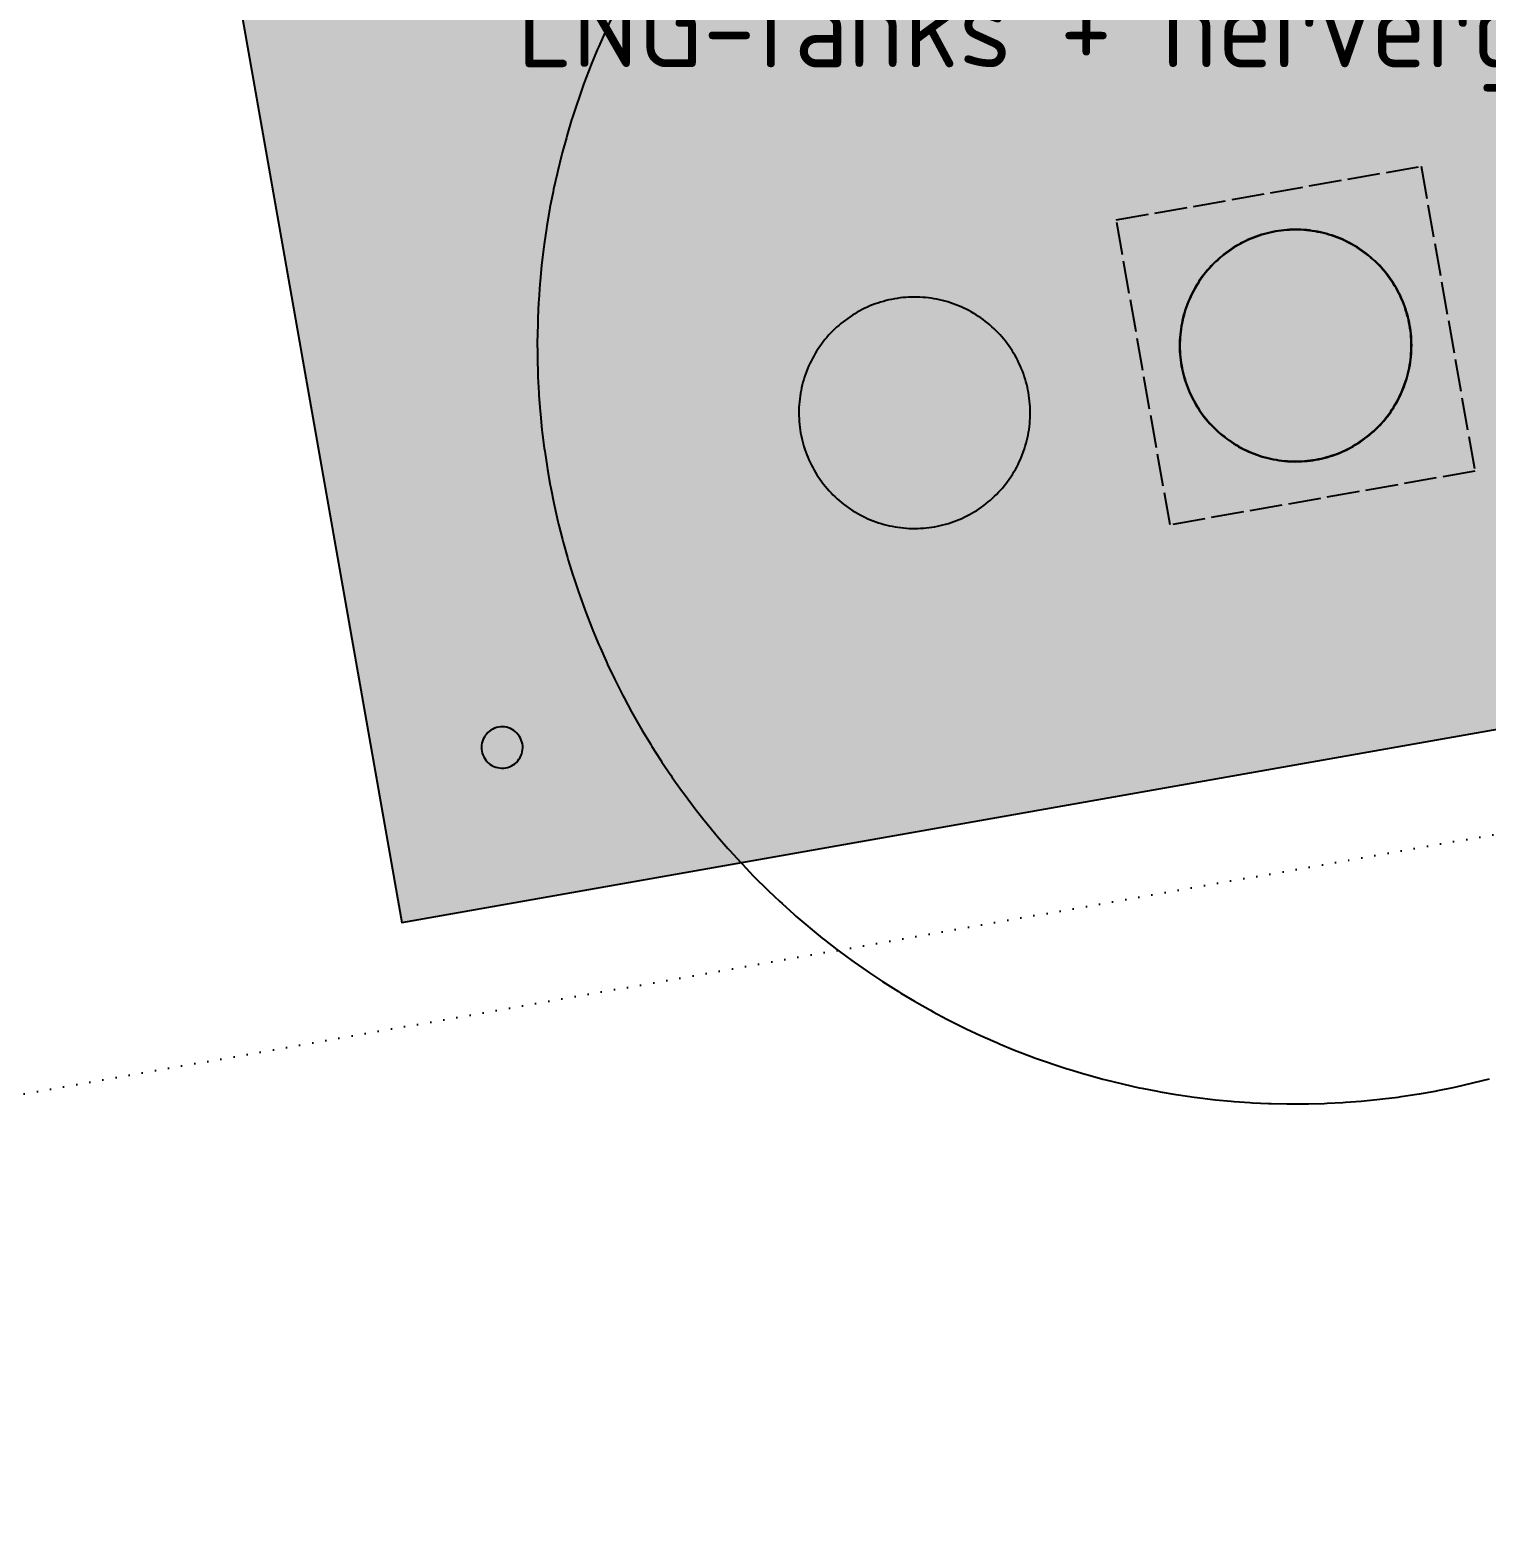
# Model space of a CAD drawing. Header units: metres. Extents: x 284000 to 318000, y 7632000 to 7666000.
# Drawn here: x 295415 to 295981, y 7647114 to 7647695 of the extents above; entities that cross this region are included whole.
import ezdxf
from ezdxf.enums import TextEntityAlignment as Align

# ---------------------------------------------------------------- set-up
doc = ezdxf.new("R2010")
doc.units = ezdxf.units.M
doc.header["$LTSCALE"] = 10
doc.linetypes.add('DASHED', pattern=[1.524, 1.27, -0.254])
doc.linetypes.add('DOT', pattern=[0.508, 0, -0.508])
for name, color, linetype in [('HV-D-INSTALLATIE', 211, 'Continuous'), ('HV-D-OPSLAG', 51, 'Continuous'), ('HV-LEIDING', 1, 'Continuous'), ('HV-LNG', 1, 'Continuous'), ('HV-ONDERGROND', 8, 'Continuous'), ('HV-TEKST-02', 7, 'Continuous'), ('HV-VEILIGHEID', 1, 'Continuous')]:
    doc.layers.add(name, color=color, linetype=linetype)
doc.styles.add('NLCS-ISO', font='NLCS-ISO.ttf')
picture_1 = doc.add_image_def('image1.jpg', size_in_pixel=(3400, 3400))

msp = doc.modelspace()

# ---------------------------------------------------------------- hatches: boundary and pattern name
at = {"layer": 'HV-D-INSTALLATIE', "true_color": 0x7b2cbf, "transparency": 33554534}
h = msp.add_hatch(color=211, dxfattribs=at)
h.dxf.hatch_style = 1
h.paths.add_polyline_path([(295606.43, 7647417.39), (295606.25, 7647418.15), (295606.01, 7647418.9), (295605.68, 7647419.62), (295605.29, 7647420.31), (295604.84, 7647420.95), (295604.32, 7647421.54), (295603.75, 7647422.08), (295603.13, 7647422.57), (295602.46, 7647422.99), (295601.76, 7647423.34), (295601.02, 7647423.62), (295600.26, 7647423.83), (295599.48, 7647423.96), (295598.7, 7647424.02), (295597.91, 7647424), (295597.13, 7647423.9), (295596.36, 7647423.72), (295595.61, 7647423.47), (295594.89, 7647423.15), (295594.21, 7647422.76), (295593.57, 7647422.31), (295592.97, 7647421.79), (295592.43, 7647421.22), (295591.95, 7647420.6), (295591.53, 7647419.93), (295591.18, 7647419.22), (295590.89, 7647418.49), (295590.69, 7647417.73), (295590.55, 7647416.95), (295590.5, 7647416.17), (295590.52, 7647415.38), (295590.62, 7647414.6), (295590.79, 7647413.83), (295591.04, 7647413.08), (295591.36, 7647412.36), (295591.75, 7647411.68), (295592.21, 7647411.04), (295592.72, 7647410.44), (295593.3, 7647409.9), (295593.92, 7647409.42), (295594.59, 7647409), (295595.29, 7647408.64), (295596.03, 7647408.36), (295596.79, 7647408.15), (295597.56, 7647408.02), (295598.35, 7647407.97), (295599.14, 7647407.99), (295599.92, 7647408.09), (295600.69, 7647408.26), (295601.43, 7647408.51), (295602.15, 7647408.83), (295602.84, 7647409.22), (295603.48, 7647409.68), (295604.07, 7647410.19), (295604.62, 7647410.76), (295605.1, 7647411.39), (295605.52, 7647412.05), (295605.87, 7647412.76), (295606.15, 7647413.49), (295606.36, 7647414.25), (295606.49, 7647415.03), (295606.55, 7647415.82), (295606.53, 7647416.6)])
at = {"layer": 'HV-D-OPSLAG', "true_color": 0xf1faee, "transparency": 33554534}
h = msp.add_hatch(color=51, dxfattribs=at)
h.dxf.hatch_style = 1
h.paths.add_polyline_path([(295956.06, 7647642.07), (295976.97, 7647523.48), (295858.38, 7647502.57), (295837.47, 7647621.16)])
h = msp.add_hatch(color=51, dxfattribs=at)
h.dxf.hatch_style = 1
h.paths.add_polyline_path([(295951.69, 7647580.16), (295951.49, 7647581.25), (295951.25, 7647582.34), (295951, 7647583.41), (295950.71, 7647584.48), (295950.4, 7647585.55), (295950.06, 7647586.6), (295949.7, 7647587.65), (295949.31, 7647588.69), (295948.89, 7647589.72), (295948.46, 7647590.73), (295947.99, 7647591.74), (295947.5, 7647592.73), (295946.99, 7647593.72), (295946.45, 7647594.69), (295945.89, 7647595.64), (295945.31, 7647596.58), (295944.7, 7647597.51), (295944.07, 7647598.42), (295943.42, 7647599.32), (295942.75, 7647600.2), (295942.05, 7647601.06), (295941.33, 7647601.91), (295940.6, 7647602.74), (295939.84, 7647603.55), (295939.07, 7647604.34), (295938.27, 7647605.11), (295937.46, 7647605.86), (295936.62, 7647606.6), (295935.77, 7647607.31), (295934.91, 7647608), (295934.02, 7647608.67), (295933.12, 7647609.31), (295932.21, 7647609.94), (295931.28, 7647610.54), (295930.33, 7647611.12), (295929.37, 7647611.67), (295928.4, 7647612.2), (295927.41, 7647612.71), (295926.42, 7647613.2), (295925.41, 7647613.65), (295924.39, 7647614.09), (295923.36, 7647614.5), (295922.32, 7647614.88), (295921.27, 7647615.24), (295920.21, 7647615.57), (295919.15, 7647615.88), (295918.07, 7647616.16), (295917, 7647616.41), (295915.91, 7647616.64), (295914.82, 7647616.84), (295913.73, 7647617.01), (295912.63, 7647617.15), (295911.53, 7647617.27), (295910.42, 7647617.37), (295909.31, 7647617.43), (295908.21, 7647617.47), (295907.1, 7647617.48), (295905.99, 7647617.46), (295904.88, 7647617.42), (295903.78, 7647617.35), (295902.67, 7647617.25), (295901.57, 7647617.12), (295900.47, 7647616.97), (295899.38, 7647616.79), (295898.29, 7647616.59), (295897.21, 7647616.35), (295896.13, 7647616.1), (295895.06, 7647615.81), (295894, 7647615.5), (295892.94, 7647615.16), (295891.89, 7647614.8), (295890.85, 7647614.41), (295889.83, 7647613.99), (295888.81, 7647613.56), (295887.8, 7647613.09), (295886.81, 7647612.6), (295885.83, 7647612.09), (295884.86, 7647611.55), (295883.9, 7647610.99), (295882.96, 7647610.41), (295882.03, 7647609.8), (295881.12, 7647609.17), (295880.22, 7647608.52), (295879.34, 7647607.85), (295878.48, 7647607.15), (295877.63, 7647606.43), (295876.8, 7647605.7), (295875.99, 7647604.94), (295875.2, 7647604.17), (295874.43, 7647603.37), (295873.68, 7647602.56), (295872.95, 7647601.72), (295872.24, 7647600.87), (295871.55, 7647600.01), (295870.88, 7647599.12), (295870.23, 7647598.22), (295869.61, 7647597.31), (295869, 7647596.38), (295868.43, 7647595.43), (295867.87, 7647594.47), (295867.34, 7647593.5), (295866.83, 7647592.51), (295866.35, 7647591.52), (295865.89, 7647590.51), (295865.45, 7647589.49), (295865.05, 7647588.46), (295864.66, 7647587.42), (295864.3, 7647586.37), (295863.97, 7647585.31), (295863.67, 7647584.25), (295863.39, 7647583.17), (295863.13, 7647582.1), (295862.91, 7647581.01), (295862.71, 7647579.92), (295862.54, 7647578.83), (295862.39, 7647577.73), (295862.27, 7647576.63), (295862.18, 7647575.52), (295862.11, 7647574.41), (295862.07, 7647573.31), (295862.06, 7647572.2), (295862.08, 7647571.09), (295862.12, 7647569.98), (295862.2, 7647568.88), (295862.29, 7647567.77), (295862.42, 7647566.67), (295862.57, 7647565.57), (295862.75, 7647564.48), (295862.96, 7647563.39), (295863.19, 7647562.31), (295863.45, 7647561.23), (295863.73, 7647560.16), (295864.04, 7647559.1), (295864.38, 7647558.04), (295864.75, 7647556.99), (295865.13, 7647555.95), (295865.55, 7647554.93), (295865.99, 7647553.91), (295866.45, 7647552.9), (295866.94, 7647551.91), (295867.45, 7647550.93), (295867.99, 7647549.96), (295868.55, 7647549), (295869.14, 7647548.06), (295869.74, 7647547.13), (295870.37, 7647546.22), (295871.02, 7647545.32), (295871.7, 7647544.44), (295872.39, 7647543.58), (295873.11, 7647542.73), (295873.85, 7647541.9), (295874.6, 7647541.09), (295875.38, 7647540.3), (295876.17, 7647539.53), (295876.99, 7647538.78), (295877.82, 7647538.05), (295878.67, 7647537.34), (295879.54, 7647536.65), (295880.42, 7647535.98), (295881.32, 7647535.33), (295882.24, 7647534.71), (295883.17, 7647534.1), (295884.11, 7647533.53), (295885.07, 7647532.97), (295886.04, 7647532.44), (295887.03, 7647531.93), (295888.03, 7647531.45), (295889.03, 7647530.99), (295890.05, 7647530.55), (295891.08, 7647530.15), (295892.12, 7647529.76), (295893.17, 7647529.4), (295894.23, 7647529.07), (295895.3, 7647528.77), (295896.37, 7647528.49), (295897.45, 7647528.23), (295898.53, 7647528.01), (295899.62, 7647527.81), (295900.72, 7647527.64), (295901.82, 7647527.49), (295902.92, 7647527.37), (295904.02, 7647527.28), (295905.13, 7647527.21), (295906.24, 7647527.17), (295907.34, 7647527.16), (295908.45, 7647527.18), (295909.56, 7647527.22), (295910.67, 7647527.3), (295911.77, 7647527.39), (295912.87, 7647527.52), (295913.97, 7647527.67), (295915.06, 7647527.85), (295916.15, 7647528.06), (295917.24, 7647528.29), (295918.31, 7647528.55), (295919.38, 7647528.83), (295920.45, 7647529.14), (295921.5, 7647529.48), (295922.55, 7647529.85), (295923.59, 7647530.23), (295924.62, 7647530.65), (295925.63, 7647531.09), (295926.64, 7647531.55), (295927.63, 7647532.04), (295928.62, 7647532.55), (295929.59, 7647533.09), (295930.54, 7647533.65), (295931.48, 7647534.24), (295932.41, 7647534.84), (295933.32, 7647535.47), (295934.22, 7647536.12), (295935.1, 7647536.8), (295935.96, 7647537.49), (295936.81, 7647538.21), (295937.64, 7647538.94), (295938.45, 7647539.7), (295939.24, 7647540.48), (295940.01, 7647541.27), (295940.76, 7647542.09), (295941.5, 7647542.92), (295942.21, 7647543.77), (295942.9, 7647544.64), (295943.57, 7647545.52), (295944.21, 7647546.42), (295944.84, 7647547.34), (295945.44, 7647548.27), (295946.02, 7647549.21), (295946.57, 7647550.17), (295947.1, 7647551.14), (295947.61, 7647552.13), (295948.1, 7647553.13), (295948.55, 7647554.13), (295948.99, 7647555.15), (295949.4, 7647556.18), (295949.78, 7647557.22), (295950.14, 7647558.27), (295950.47, 7647559.33), (295950.78, 7647560.4), (295951.06, 7647561.47), (295951.31, 7647562.55), (295951.54, 7647563.63), (295951.74, 7647564.72), (295951.91, 7647565.82), (295952.05, 7647566.92), (295952.17, 7647568.02), (295952.27, 7647569.12), (295952.33, 7647570.23), (295952.37, 7647571.34), (295952.38, 7647572.44), (295952.36, 7647573.55), (295952.32, 7647574.66), (295952.25, 7647575.77), (295952.15, 7647576.87), (295952.02, 7647577.97), (295951.87, 7647579.07)])
at = {"layer": 'HV-LNG', "true_color": 0xef233c, "transparency": 33554534}
h = msp.add_hatch(color=1, dxfattribs=at)
h.dxf.hatch_style = 1
h.paths.add_polyline_path([(296446.75, 7648095.43), (295458.5, 7647921.17), (295559.57, 7647347.98), (296547.82, 7647522.24), (296510.18, 7647735.71), (296302.48, 7647678.14), (296301.52, 7647677.9), (296297.21, 7647676.93), (296295.27, 7647676.6), (296290.89, 7647676.05), (296288.93, 7647675.91), (296284.51, 7647675.8), (296282.54, 7647675.85), (296278.14, 7647676.17), (296276.18, 7647676.41), (296271.83, 7647677.16), (296269.91, 7647677.59), (296265.65, 7647678.77), (296263.78, 7647679.39), (296259.66, 7647680.97), (296257.86, 7647681.77), (296253.92, 7647683.76), (296252.2, 7647684.73), (296248.47, 7647687.09), (296246.86, 7647688.22), (296243.38, 7647690.94), (296241.89, 7647692.22), (296238.69, 7647695.27), (296237.33, 7647696.69), (296234.44, 7647700.03), (296233.23, 7647701.59), (296230.69, 7647705.2), (296229.63, 7647706.86), (296227.45, 7647710.7), (296226.57, 7647712.46), (296224.78, 7647716.5), (296224.07, 7647718.33), (296222.68, 7647722.53), (296222.15, 7647724.42), (296221.18, 7647728.73), (296220.85, 7647730.67), (296220.3, 7647735.06), (296220.16, 7647737.02), (296220.05, 7647741.43), (296220.09, 7647743.4), (296220.42, 7647747.81), (296220.66, 7647749.76), (296221.41, 7647754.11), (296221.84, 7647756.04), (296223.02, 7647760.29), (296223.64, 7647762.16), (296225.22, 7647766.28), (296226.02, 7647768.08), (296228, 7647772.03), (296228.97, 7647773.74), (296231.34, 7647777.48), (296232.47, 7647779.09), (296235.18, 7647782.57), (296236.47, 7647784.06), (296239.51, 7647787.26), (296240.94, 7647788.62), (296244.28, 7647791.51), (296245.83, 7647792.72), (296249.44, 7647795.26), (296251.11, 7647796.32), (296254.95, 7647798.49), (296256.71, 7647799.38), (296260.74, 7647801.17), (296262.58, 7647801.88), (296266.77, 7647803.27), (296267.72, 7647803.56), (296487.48, 7647864.47)])
h = msp.add_hatch(color=1, dxfattribs=at)
h.dxf.hatch_style = 1
h.paths.add_polyline_path([(295951.54, 7647580.14), (295951.33, 7647581.22), (295951.1, 7647582.3), (295950.84, 7647583.37), (295950.56, 7647584.44), (295950.25, 7647585.5), (295949.91, 7647586.55), (295949.55, 7647587.6), (295949.16, 7647588.63), (295948.75, 7647589.66), (295948.31, 7647590.67), (295947.85, 7647591.67), (295947.36, 7647592.66), (295946.85, 7647593.64), (295946.31, 7647594.61), (295945.76, 7647595.56), (295945.17, 7647596.5), (295944.57, 7647597.42), (295943.94, 7647598.33), (295943.29, 7647599.23), (295942.62, 7647600.1), (295941.93, 7647600.96), (295941.22, 7647601.81), (295940.48, 7647602.63), (295939.73, 7647603.44), (295938.95, 7647604.23), (295938.16, 7647605), (295937.35, 7647605.75), (295936.52, 7647606.48), (295935.67, 7647607.18), (295934.81, 7647607.87), (295933.93, 7647608.54), (295933.03, 7647609.18), (295932.12, 7647609.81), (295931.19, 7647610.41), (295930.25, 7647610.98), (295929.3, 7647611.54), (295928.33, 7647612.07), (295927.34, 7647612.57), (295926.35, 7647613.05), (295925.35, 7647613.51), (295924.33, 7647613.94), (295923.3, 7647614.35), (295922.27, 7647614.73), (295921.22, 7647615.09), (295920.17, 7647615.42), (295919.11, 7647615.72), (295918.04, 7647616), (295916.96, 7647616.25), (295915.88, 7647616.48), (295914.79, 7647616.68), (295913.7, 7647616.85), (295912.61, 7647617), (295911.51, 7647617.12), (295910.41, 7647617.21), (295909.31, 7647617.27), (295908.2, 7647617.31), (295907.1, 7647617.32), (295905.99, 7647617.3), (295904.89, 7647617.26), (295903.79, 7647617.19), (295902.69, 7647617.09), (295901.59, 7647616.97), (295900.5, 7647616.82), (295899.41, 7647616.64), (295898.32, 7647616.43), (295897.24, 7647616.2), (295896.17, 7647615.94), (295895.1, 7647615.66), (295894.04, 7647615.35), (295892.99, 7647615.01), (295891.95, 7647614.65), (295890.91, 7647614.26), (295889.89, 7647613.85), (295888.87, 7647613.41), (295887.87, 7647612.95), (295886.88, 7647612.46), (295885.9, 7647611.95), (295884.93, 7647611.41), (295883.98, 7647610.86), (295883.04, 7647610.27), (295882.12, 7647609.67), (295881.21, 7647609.04), (295880.32, 7647608.39), (295879.44, 7647607.72), (295878.58, 7647607.03), (295877.74, 7647606.32), (295876.91, 7647605.58), (295876.1, 7647604.83), (295875.32, 7647604.05), (295874.55, 7647603.26), (295873.8, 7647602.45), (295873.07, 7647601.62), (295872.36, 7647600.77), (295871.67, 7647599.91), (295871, 7647599.03), (295870.36, 7647598.13), (295869.74, 7647597.22), (295869.14, 7647596.29), (295868.56, 7647595.35), (295868.01, 7647594.4), (295867.48, 7647593.43), (295866.97, 7647592.44), (295866.49, 7647591.45), (295866.03, 7647590.45), (295865.6, 7647589.43), (295865.19, 7647588.4), (295864.81, 7647587.37), (295864.45, 7647586.32), (295864.12, 7647585.27), (295863.82, 7647584.21), (295863.54, 7647583.14), (295863.29, 7647582.06), (295863.06, 7647580.98), (295862.86, 7647579.89), (295862.69, 7647578.8), (295862.55, 7647577.71), (295862.43, 7647576.61), (295862.33, 7647575.51), (295862.27, 7647574.41), (295862.23, 7647573.3), (295862.22, 7647572.2), (295862.24, 7647571.09), (295862.28, 7647569.99), (295862.35, 7647568.89), (295862.45, 7647567.79), (295862.58, 7647566.69), (295862.73, 7647565.6), (295862.91, 7647564.51), (295863.11, 7647563.42), (295863.34, 7647562.34), (295863.6, 7647561.27), (295863.88, 7647560.2), (295864.2, 7647559.14), (295864.53, 7647558.09), (295864.89, 7647557.05), (295865.28, 7647556.01), (295865.69, 7647554.99), (295866.13, 7647553.97), (295866.59, 7647552.97), (295867.08, 7647551.98), (295867.59, 7647551), (295868.13, 7647550.03), (295868.69, 7647549.08), (295869.27, 7647548.14), (295869.87, 7647547.22), (295870.5, 7647546.31), (295871.15, 7647545.42), (295871.82, 7647544.54), (295872.51, 7647543.68), (295873.23, 7647542.84), (295873.96, 7647542.01), (295874.72, 7647541.2), (295875.49, 7647540.42), (295876.28, 7647539.65), (295877.09, 7647538.9), (295877.92, 7647538.17), (295878.77, 7647537.46), (295879.63, 7647536.77), (295880.51, 7647536.1), (295881.41, 7647535.46), (295882.32, 7647534.84), (295883.25, 7647534.24), (295884.19, 7647533.66), (295885.15, 7647533.11), (295886.12, 7647532.58), (295887.1, 7647532.07), (295888.09, 7647531.59), (295889.1, 7647531.13), (295890.11, 7647530.7), (295891.14, 7647530.29), (295892.18, 7647529.91), (295893.22, 7647529.55), (295894.28, 7647529.22), (295895.34, 7647528.92), (295896.41, 7647528.64), (295897.48, 7647528.39), (295898.56, 7647528.16), (295899.65, 7647527.96), (295900.74, 7647527.79), (295901.84, 7647527.65), (295902.93, 7647527.53), (295904.03, 7647527.43), (295905.14, 7647527.37), (295906.24, 7647527.33), (295907.34, 7647527.32), (295908.45, 7647527.34), (295909.55, 7647527.38), (295910.65, 7647527.45), (295911.75, 7647527.55), (295912.85, 7647527.68), (295913.95, 7647527.83), (295915.04, 7647528.01), (295916.12, 7647528.21), (295917.2, 7647528.44), (295918.27, 7647528.7), (295919.34, 7647528.98), (295920.4, 7647529.3), (295921.45, 7647529.63), (295922.5, 7647529.99), (295923.53, 7647530.38), (295924.56, 7647530.79), (295925.57, 7647531.23), (295926.57, 7647531.69), (295927.56, 7647532.18), (295928.54, 7647532.69), (295929.51, 7647533.23), (295930.46, 7647533.79), (295931.4, 7647534.37), (295932.32, 7647534.97), (295933.23, 7647535.6), (295934.13, 7647536.25), (295935, 7647536.92), (295935.86, 7647537.61), (295936.71, 7647538.33), (295937.53, 7647539.06), (295938.34, 7647539.82), (295939.13, 7647540.59), (295939.9, 7647541.38), (295940.65, 7647542.19), (295941.38, 7647543.02), (295942.08, 7647543.87), (295942.77, 7647544.73), (295943.44, 7647545.61), (295944.08, 7647546.51), (295944.71, 7647547.42), (295945.31, 7647548.35), (295945.88, 7647549.29), (295946.44, 7647550.25), (295946.97, 7647551.22), (295947.47, 7647552.2), (295947.95, 7647553.19), (295948.41, 7647554.2), (295948.84, 7647555.21), (295949.25, 7647556.24), (295949.63, 7647557.28), (295949.99, 7647558.32), (295950.32, 7647559.38), (295950.62, 7647560.44), (295950.9, 7647561.51), (295951.16, 7647562.58), (295951.38, 7647563.66), (295951.58, 7647564.75), (295951.75, 7647565.84), (295951.9, 7647566.93), (295952.02, 7647568.03), (295952.11, 7647569.13), (295952.17, 7647570.24), (295952.21, 7647571.34), (295952.22, 7647572.44), (295952.2, 7647573.55), (295952.16, 7647574.65), (295952.09, 7647575.75), (295951.99, 7647576.85), (295951.87, 7647577.95), (295951.72, 7647579.05)])
h = msp.add_hatch(color=1, dxfattribs=at)
h.dxf.hatch_style = 1
h.paths.add_polyline_path([(295803.3, 7647554), (295803.09, 7647555.08), (295802.86, 7647556.16), (295802.6, 7647557.24), (295802.32, 7647558.3), (295802.01, 7647559.36), (295801.67, 7647560.42), (295801.31, 7647561.46), (295800.92, 7647562.49), (295800.51, 7647563.52), (295800.07, 7647564.53), (295799.61, 7647565.53), (295799.12, 7647566.53), (295798.61, 7647567.5), (295798.08, 7647568.47), (295797.52, 7647569.42), (295796.94, 7647570.36), (295796.33, 7647571.29), (295795.7, 7647572.19), (295795.05, 7647573.09), (295794.38, 7647573.97), (295793.69, 7647574.83), (295792.98, 7647575.67), (295792.24, 7647576.49), (295791.49, 7647577.3), (295790.72, 7647578.09), (295789.92, 7647578.86), (295789.11, 7647579.61), (295788.28, 7647580.34), (295787.44, 7647581.05), (295786.57, 7647581.73), (295785.69, 7647582.4), (295784.79, 7647583.05), (295783.88, 7647583.67), (295782.95, 7647584.27), (295782.01, 7647584.84), (295781.06, 7647585.4), (295780.09, 7647585.93), (295779.11, 7647586.43), (295778.11, 7647586.92), (295777.11, 7647587.37), (295776.09, 7647587.8), (295775.06, 7647588.21), (295774.03, 7647588.59), (295772.98, 7647588.95), (295771.93, 7647589.28), (295770.87, 7647589.59), (295769.8, 7647589.86), (295768.72, 7647590.12), (295767.64, 7647590.34), (295766.56, 7647590.54), (295765.46, 7647590.71), (295764.37, 7647590.86), (295763.27, 7647590.98), (295762.17, 7647591.07), (295761.07, 7647591.13), (295759.97, 7647591.17), (295758.86, 7647591.18), (295757.76, 7647591.17), (295756.65, 7647591.12), (295755.55, 7647591.05), (295754.45, 7647590.95), (295753.35, 7647590.83), (295752.26, 7647590.68), (295751.17, 7647590.5), (295750.08, 7647590.29), (295749, 7647590.06), (295747.93, 7647589.8), (295746.86, 7647589.52), (295745.8, 7647589.21), (295744.75, 7647588.87), (295743.71, 7647588.51), (295742.67, 7647588.12), (295741.65, 7647587.71), (295740.64, 7647587.27), (295739.63, 7647586.81), (295738.64, 7647586.32), (295737.66, 7647585.81), (295736.7, 7647585.28), (295735.74, 7647584.72), (295734.81, 7647584.14), (295733.88, 7647583.53), (295732.97, 7647582.9), (295732.08, 7647582.25), (295731.2, 7647581.58), (295730.34, 7647580.89), (295729.5, 7647580.18), (295728.67, 7647579.44), (295727.87, 7647578.69), (295727.08, 7647577.92), (295726.31, 7647577.12), (295725.56, 7647576.31), (295724.83, 7647575.48), (295724.12, 7647574.64), (295723.43, 7647573.77), (295722.77, 7647572.89), (295722.12, 7647571.99), (295721.5, 7647571.08), (295720.9, 7647570.15), (295720.32, 7647569.21), (295719.77, 7647568.26), (295719.24, 7647567.29), (295718.73, 7647566.31), (295718.25, 7647565.31), (295717.79, 7647564.31), (295717.36, 7647563.29), (295716.95, 7647562.26), (295716.57, 7647561.23), (295716.22, 7647560.18), (295715.89, 7647559.13), (295715.58, 7647558.07), (295715.3, 7647557), (295715.05, 7647555.92), (295714.82, 7647554.84), (295714.63, 7647553.76), (295714.45, 7647552.66), (295714.31, 7647551.57), (295714.19, 7647550.47), (295714.1, 7647549.37), (295714.03, 7647548.27), (295713.99, 7647547.16), (295713.98, 7647546.06), (295714, 7647544.96), (295714.04, 7647543.85), (295714.11, 7647542.75), (295714.21, 7647541.65), (295714.34, 7647540.55), (295714.49, 7647539.46), (295714.67, 7647538.37), (295714.87, 7647537.28), (295715.1, 7647536.2), (295715.36, 7647535.13), (295715.65, 7647534.06), (295715.96, 7647533), (295716.29, 7647531.95), (295716.66, 7647530.91), (295717.04, 7647529.87), (295717.46, 7647528.85), (295717.89, 7647527.84), (295718.36, 7647526.83), (295718.84, 7647525.84), (295719.36, 7647524.86), (295719.89, 7647523.9), (295720.45, 7647522.94), (295721.03, 7647522), (295721.64, 7647521.08), (295722.26, 7647520.17), (295722.91, 7647519.28), (295723.58, 7647518.4), (295724.28, 7647517.54), (295724.99, 7647516.7), (295725.72, 7647515.87), (295726.48, 7647515.07), (295727.25, 7647514.28), (295728.04, 7647513.51), (295728.85, 7647512.76), (295729.68, 7647512.03), (295730.53, 7647511.32), (295731.39, 7647510.63), (295732.28, 7647509.97), (295733.17, 7647509.32), (295734.08, 7647508.7), (295735.01, 7647508.1), (295735.95, 7647507.52), (295736.91, 7647506.97), (295737.88, 7647506.44), (295738.86, 7647505.93), (295739.85, 7647505.45), (295740.86, 7647504.99), (295741.88, 7647504.56), (295742.9, 7647504.15), (295743.94, 7647503.77), (295744.98, 7647503.42), (295746.04, 7647503.09), (295747.1, 7647502.78), (295748.17, 7647502.5), (295749.24, 7647502.25), (295750.32, 7647502.02), (295751.41, 7647501.82), (295752.5, 7647501.65), (295753.6, 7647501.51), (295754.69, 7647501.39), (295755.8, 7647501.3), (295756.9, 7647501.23), (295758, 7647501.19), (295759.11, 7647501.18), (295760.21, 7647501.2), (295761.31, 7647501.24), (295762.42, 7647501.31), (295763.52, 7647501.41), (295764.61, 7647501.54), (295765.71, 7647501.69), (295766.8, 7647501.87), (295767.88, 7647502.07), (295768.96, 7647502.3), (295770.04, 7647502.56), (295771.1, 7647502.85), (295772.16, 7647503.16), (295773.22, 7647503.49), (295774.26, 7647503.86), (295775.29, 7647504.24), (295776.32, 7647504.66), (295777.33, 7647505.09), (295778.33, 7647505.56), (295779.33, 7647506.04), (295780.3, 7647506.55), (295781.27, 7647507.09), (295782.22, 7647507.65), (295783.16, 7647508.23), (295784.09, 7647508.84), (295785, 7647509.46), (295785.89, 7647510.11), (295786.77, 7647510.78), (295787.63, 7647511.48), (295788.47, 7647512.19), (295789.29, 7647512.92), (295790.1, 7647513.68), (295790.89, 7647514.45), (295791.66, 7647515.24), (295792.41, 7647516.05), (295793.14, 7647516.88), (295793.85, 7647517.73), (295794.53, 7647518.59), (295795.2, 7647519.48), (295795.85, 7647520.37), (295796.47, 7647521.28), (295797.07, 7647522.21), (295797.64, 7647523.15), (295798.2, 7647524.11), (295798.73, 7647525.08), (295799.23, 7647526.06), (295799.72, 7647527.05), (295800.17, 7647528.06), (295800.6, 7647529.08), (295801.01, 7647530.1), (295801.39, 7647531.14), (295801.75, 7647532.18), (295802.08, 7647533.24), (295802.39, 7647534.3), (295802.66, 7647535.37), (295802.92, 7647536.44), (295803.14, 7647537.52), (295803.34, 7647538.61), (295803.51, 7647539.7), (295803.66, 7647540.8), (295803.78, 7647541.89), (295803.87, 7647543), (295803.94, 7647544.1), (295803.97, 7647545.2), (295803.98, 7647546.31), (295803.97, 7647547.41), (295803.92, 7647548.51), (295803.85, 7647549.62), (295803.75, 7647550.72), (295803.63, 7647551.81), (295803.48, 7647552.91)])

# ---------------------------------------------------------------- linework, layer by layer
at = {"layer": 'HV-D-INSTALLATIE'}
msp.add_lwpolyline([(295606.43, 7647417.39), (295606.25, 7647418.15), (295606.01, 7647418.9), (295605.68, 7647419.62), (295605.29, 7647420.31), (295604.84, 7647420.95), (295604.32, 7647421.54), (295603.75, 7647422.08), (295603.13, 7647422.57), (295602.46, 7647422.99), (295601.76, 7647423.34), (295601.02, 7647423.62), (295600.26, 7647423.83), (295599.48, 7647423.96), (295598.7, 7647424.02), (295597.91, 7647424), (295597.13, 7647423.9), (295596.36, 7647423.72), (295595.61, 7647423.47), (295594.89, 7647423.15), (295594.21, 7647422.76), (295593.57, 7647422.31), (295592.97, 7647421.79), (295592.43, 7647421.22), (295591.95, 7647420.6), (295591.53, 7647419.93), (295591.18, 7647419.22), (295590.89, 7647418.49), (295590.69, 7647417.73), (295590.55, 7647416.95), (295590.5, 7647416.17), (295590.52, 7647415.38), (295590.62, 7647414.6), (295590.79, 7647413.83), (295591.04, 7647413.08), (295591.36, 7647412.36), (295591.75, 7647411.68), (295592.21, 7647411.04), (295592.72, 7647410.44), (295593.3, 7647409.9), (295593.92, 7647409.42), (295594.59, 7647409), (295595.29, 7647408.64), (295596.03, 7647408.36), (295596.79, 7647408.15), (295597.56, 7647408.02), (295598.35, 7647407.97), (295599.14, 7647407.99), (295599.92, 7647408.09), (295600.69, 7647408.26), (295601.43, 7647408.51), (295602.15, 7647408.83), (295602.84, 7647409.22), (295603.48, 7647409.68), (295604.07, 7647410.19), (295604.62, 7647410.76), (295605.1, 7647411.39), (295605.52, 7647412.05), (295605.87, 7647412.76), (295606.15, 7647413.49), (295606.36, 7647414.25), (295606.49, 7647415.03), (295606.55, 7647415.82), (295606.53, 7647416.6), (295606.43, 7647417.39)], close=True, dxfattribs=at)
at = {"layer": 'HV-D-OPSLAG', "linetype": 'DASHED'}
msp.add_lwpolyline([(295956.06, 7647642.07), (295976.97, 7647523.48), (295858.38, 7647502.57), (295837.47, 7647621.16), (295956.06, 7647642.07)], close=True, dxfattribs=at)
at = {"layer": 'HV-D-OPSLAG'}
msp.add_lwpolyline([(295951.69, 7647580.16), (295951.49, 7647581.25), (295951.25, 7647582.34), (295951, 7647583.41), (295950.71, 7647584.48), (295950.4, 7647585.55), (295950.06, 7647586.6), (295949.7, 7647587.65), (295949.31, 7647588.69), (295948.89, 7647589.72), (295948.46, 7647590.73), (295947.99, 7647591.74), (295947.5, 7647592.73), (295946.99, 7647593.72), (295946.45, 7647594.69), (295945.89, 7647595.64), (295945.31, 7647596.58), (295944.7, 7647597.51), (295944.07, 7647598.42), (295943.42, 7647599.32), (295942.75, 7647600.2), (295942.05, 7647601.06), (295941.33, 7647601.91), (295940.6, 7647602.74), (295939.84, 7647603.55), (295939.07, 7647604.34), (295938.27, 7647605.11), (295937.46, 7647605.86), (295936.62, 7647606.6), (295935.77, 7647607.31), (295934.91, 7647608), (295934.02, 7647608.67), (295933.12, 7647609.31), (295932.21, 7647609.94), (295931.28, 7647610.54), (295930.33, 7647611.12), (295929.37, 7647611.67), (295928.4, 7647612.2), (295927.41, 7647612.71), (295926.42, 7647613.2), (295925.41, 7647613.65), (295924.39, 7647614.09), (295923.36, 7647614.5), (295922.32, 7647614.88), (295921.27, 7647615.24), (295920.21, 7647615.57), (295919.15, 7647615.88), (295918.07, 7647616.16), (295917, 7647616.41), (295915.91, 7647616.64), (295914.82, 7647616.84), (295913.73, 7647617.01), (295912.63, 7647617.15), (295911.53, 7647617.27), (295910.42, 7647617.37), (295909.31, 7647617.43), (295908.21, 7647617.47), (295907.1, 7647617.48), (295905.99, 7647617.46), (295904.88, 7647617.42), (295903.78, 7647617.35), (295902.67, 7647617.25), (295901.57, 7647617.12), (295900.47, 7647616.97), (295899.38, 7647616.79), (295898.29, 7647616.59), (295897.21, 7647616.35), (295896.13, 7647616.1), (295895.06, 7647615.81), (295894, 7647615.5), (295892.94, 7647615.16), (295891.89, 7647614.8), (295890.85, 7647614.41), (295889.83, 7647613.99), (295888.81, 7647613.56), (295887.8, 7647613.09), (295886.81, 7647612.6), (295885.83, 7647612.09), (295884.86, 7647611.55), (295883.9, 7647610.99), (295882.96, 7647610.41), (295882.03, 7647609.8), (295881.12, 7647609.17), (295880.22, 7647608.52), (295879.34, 7647607.85), (295878.48, 7647607.15), (295877.63, 7647606.43), (295876.8, 7647605.7), (295875.99, 7647604.94), (295875.2, 7647604.17), (295874.43, 7647603.37), (295873.68, 7647602.56), (295872.95, 7647601.72), (295872.24, 7647600.87), (295871.55, 7647600.01), (295870.88, 7647599.12), (295870.23, 7647598.22), (295869.61, 7647597.31), (295869, 7647596.38), (295868.43, 7647595.43), (295867.87, 7647594.47), (295867.34, 7647593.5), (295866.83, 7647592.51), (295866.35, 7647591.52), (295865.89, 7647590.51), (295865.45, 7647589.49), (295865.05, 7647588.46), (295864.66, 7647587.42), (295864.3, 7647586.37), (295863.97, 7647585.31), (295863.67, 7647584.25), (295863.39, 7647583.17), (295863.13, 7647582.1), (295862.91, 7647581.01), (295862.71, 7647579.92), (295862.54, 7647578.83), (295862.39, 7647577.73), (295862.27, 7647576.63), (295862.18, 7647575.52), (295862.11, 7647574.41), (295862.07, 7647573.31), (295862.06, 7647572.2), (295862.08, 7647571.09), (295862.12, 7647569.98), (295862.2, 7647568.88), (295862.29, 7647567.77), (295862.42, 7647566.67), (295862.57, 7647565.57), (295862.75, 7647564.48), (295862.96, 7647563.39), (295863.19, 7647562.31), (295863.45, 7647561.23), (295863.73, 7647560.16), (295864.04, 7647559.1), (295864.38, 7647558.04), (295864.75, 7647556.99), (295865.13, 7647555.95), (295865.55, 7647554.93), (295865.99, 7647553.91), (295866.45, 7647552.9), (295866.94, 7647551.91), (295867.45, 7647550.93), (295867.99, 7647549.96), (295868.55, 7647549), (295869.14, 7647548.06), (295869.74, 7647547.13), (295870.37, 7647546.22), (295871.02, 7647545.32), (295871.7, 7647544.44), (295872.39, 7647543.58), (295873.11, 7647542.73), (295873.85, 7647541.9), (295874.6, 7647541.09), (295875.38, 7647540.3), (295876.17, 7647539.53), (295876.99, 7647538.78), (295877.82, 7647538.05), (295878.67, 7647537.34), (295879.54, 7647536.65), (295880.42, 7647535.98), (295881.32, 7647535.33), (295882.24, 7647534.71), (295883.17, 7647534.1), (295884.11, 7647533.53), (295885.07, 7647532.97), (295886.04, 7647532.44), (295887.03, 7647531.93), (295888.03, 7647531.45), (295889.03, 7647530.99), (295890.05, 7647530.55), (295891.08, 7647530.15), (295892.12, 7647529.76), (295893.17, 7647529.4), (295894.23, 7647529.07), (295895.3, 7647528.77), (295896.37, 7647528.49), (295897.45, 7647528.23), (295898.53, 7647528.01), (295899.62, 7647527.81), (295900.72, 7647527.64), (295901.82, 7647527.49), (295902.92, 7647527.37), (295904.02, 7647527.28), (295905.13, 7647527.21), (295906.24, 7647527.17), (295907.34, 7647527.16), (295908.45, 7647527.18), (295909.56, 7647527.22), (295910.67, 7647527.3), (295911.77, 7647527.39), (295912.87, 7647527.52), (295913.97, 7647527.67), (295915.06, 7647527.85), (295916.15, 7647528.06), (295917.24, 7647528.29), (295918.31, 7647528.55), (295919.38, 7647528.83), (295920.45, 7647529.14), (295921.5, 7647529.48), (295922.55, 7647529.85), (295923.59, 7647530.23), (295924.62, 7647530.65), (295925.63, 7647531.09), (295926.64, 7647531.55), (295927.63, 7647532.04), (295928.62, 7647532.55), (295929.59, 7647533.09), (295930.54, 7647533.65), (295931.48, 7647534.24), (295932.41, 7647534.84), (295933.32, 7647535.47), (295934.22, 7647536.12), (295935.1, 7647536.8), (295935.96, 7647537.49), (295936.81, 7647538.21), (295937.64, 7647538.94), (295938.45, 7647539.7), (295939.24, 7647540.48), (295940.01, 7647541.27), (295940.76, 7647542.09), (295941.5, 7647542.92), (295942.21, 7647543.77), (295942.9, 7647544.64), (295943.57, 7647545.52), (295944.21, 7647546.42), (295944.84, 7647547.34), (295945.44, 7647548.27), (295946.02, 7647549.21), (295946.57, 7647550.17), (295947.1, 7647551.14), (295947.61, 7647552.13), (295948.1, 7647553.13), (295948.55, 7647554.13), (295948.99, 7647555.15), (295949.4, 7647556.18), (295949.78, 7647557.22), (295950.14, 7647558.27), (295950.47, 7647559.33), (295950.78, 7647560.4), (295951.06, 7647561.47), (295951.31, 7647562.55), (295951.54, 7647563.63), (295951.74, 7647564.72), (295951.91, 7647565.82), (295952.05, 7647566.92), (295952.17, 7647568.02), (295952.27, 7647569.12), (295952.33, 7647570.23), (295952.37, 7647571.34), (295952.38, 7647572.44), (295952.36, 7647573.55), (295952.32, 7647574.66), (295952.25, 7647575.77), (295952.15, 7647576.87), (295952.02, 7647577.97), (295951.87, 7647579.07), (295951.69, 7647580.16)], close=True, dxfattribs=at)
at = {"layer": 'HV-LEIDING', "linetype": 'DOT'}
msp.add_lwpolyline([(294760.27, 7647431.22), (294805.58, 7647174.28), (296436.2, 7647461.8), (296644.9, 7647549.55)], dxfattribs=at)
at = {"layer": 'HV-LNG'}
msp.add_lwpolyline([(295458.5, 7647921.17), (295559.57, 7647347.98), (296547.82, 7647522.24)], dxfattribs=at)
msp.add_lwpolyline([(295951.54, 7647580.14), (295951.33, 7647581.22), (295951.1, 7647582.3), (295950.84, 7647583.37), (295950.56, 7647584.44), (295950.25, 7647585.5), (295949.91, 7647586.55), (295949.55, 7647587.6), (295949.16, 7647588.63), (295948.75, 7647589.66), (295948.31, 7647590.67), (295947.85, 7647591.67), (295947.36, 7647592.66), (295946.85, 7647593.64), (295946.31, 7647594.61), (295945.76, 7647595.56), (295945.17, 7647596.5), (295944.57, 7647597.42), (295943.94, 7647598.33), (295943.29, 7647599.23), (295942.62, 7647600.1), (295941.93, 7647600.96), (295941.22, 7647601.81), (295940.48, 7647602.63), (295939.73, 7647603.44), (295938.95, 7647604.23), (295938.16, 7647605), (295937.35, 7647605.75), (295936.52, 7647606.48), (295935.67, 7647607.18), (295934.81, 7647607.87), (295933.93, 7647608.54), (295933.03, 7647609.18), (295932.12, 7647609.81), (295931.19, 7647610.41), (295930.25, 7647610.98), (295929.3, 7647611.54), (295928.33, 7647612.07), (295927.34, 7647612.57), (295926.35, 7647613.05), (295925.35, 7647613.51), (295924.33, 7647613.94), (295923.3, 7647614.35), (295922.27, 7647614.73), (295921.22, 7647615.09), (295920.17, 7647615.42), (295919.11, 7647615.72), (295918.04, 7647616), (295916.96, 7647616.25), (295915.88, 7647616.48), (295914.79, 7647616.68), (295913.7, 7647616.85), (295912.61, 7647617), (295911.51, 7647617.12), (295910.41, 7647617.21), (295909.31, 7647617.27), (295908.2, 7647617.31), (295907.1, 7647617.32), (295905.99, 7647617.3), (295904.89, 7647617.26), (295903.79, 7647617.19), (295902.69, 7647617.09), (295901.59, 7647616.97), (295900.5, 7647616.82), (295899.41, 7647616.64), (295898.32, 7647616.43), (295897.24, 7647616.2), (295896.17, 7647615.94), (295895.1, 7647615.66), (295894.04, 7647615.35), (295892.99, 7647615.01), (295891.95, 7647614.65), (295890.91, 7647614.26), (295889.89, 7647613.85), (295888.87, 7647613.41), (295887.87, 7647612.95), (295886.88, 7647612.46), (295885.9, 7647611.95), (295884.93, 7647611.41), (295883.98, 7647610.86), (295883.04, 7647610.27), (295882.12, 7647609.67), (295881.21, 7647609.04), (295880.32, 7647608.39), (295879.44, 7647607.72), (295878.58, 7647607.03), (295877.74, 7647606.32), (295876.91, 7647605.58), (295876.1, 7647604.83), (295875.32, 7647604.05), (295874.55, 7647603.26), (295873.8, 7647602.45), (295873.07, 7647601.62), (295872.36, 7647600.77), (295871.67, 7647599.91), (295871, 7647599.03), (295870.36, 7647598.13), (295869.74, 7647597.22), (295869.14, 7647596.29), (295868.56, 7647595.35), (295868.01, 7647594.4), (295867.48, 7647593.43), (295866.97, 7647592.44), (295866.49, 7647591.45), (295866.03, 7647590.45), (295865.6, 7647589.43), (295865.19, 7647588.4), (295864.81, 7647587.37), (295864.45, 7647586.32), (295864.12, 7647585.27), (295863.82, 7647584.21), (295863.54, 7647583.14), (295863.29, 7647582.06), (295863.06, 7647580.98), (295862.86, 7647579.89), (295862.69, 7647578.8), (295862.55, 7647577.71), (295862.43, 7647576.61), (295862.33, 7647575.51), (295862.27, 7647574.41), (295862.23, 7647573.3), (295862.22, 7647572.2), (295862.24, 7647571.09), (295862.28, 7647569.99), (295862.35, 7647568.89), (295862.45, 7647567.79), (295862.58, 7647566.69), (295862.73, 7647565.6), (295862.91, 7647564.51), (295863.11, 7647563.42), (295863.34, 7647562.34), (295863.6, 7647561.27), (295863.88, 7647560.2), (295864.2, 7647559.14), (295864.53, 7647558.09), (295864.89, 7647557.05), (295865.28, 7647556.01), (295865.69, 7647554.99), (295866.13, 7647553.97), (295866.59, 7647552.97), (295867.08, 7647551.98), (295867.59, 7647551), (295868.13, 7647550.03), (295868.69, 7647549.08), (295869.27, 7647548.14), (295869.87, 7647547.22), (295870.5, 7647546.31), (295871.15, 7647545.42), (295871.82, 7647544.54), (295872.51, 7647543.68), (295873.23, 7647542.84), (295873.96, 7647542.01), (295874.72, 7647541.2), (295875.49, 7647540.42), (295876.28, 7647539.65), (295877.09, 7647538.9), (295877.92, 7647538.17), (295878.77, 7647537.46), (295879.63, 7647536.77), (295880.51, 7647536.1), (295881.41, 7647535.46), (295882.32, 7647534.84), (295883.25, 7647534.24), (295884.19, 7647533.66), (295885.15, 7647533.11), (295886.12, 7647532.58), (295887.1, 7647532.07), (295888.09, 7647531.59), (295889.1, 7647531.13), (295890.11, 7647530.7), (295891.14, 7647530.29), (295892.18, 7647529.91), (295893.22, 7647529.55), (295894.28, 7647529.22), (295895.34, 7647528.92), (295896.41, 7647528.64), (295897.48, 7647528.39), (295898.56, 7647528.16), (295899.65, 7647527.96), (295900.74, 7647527.79), (295901.84, 7647527.65), (295902.93, 7647527.53), (295904.03, 7647527.43), (295905.14, 7647527.37), (295906.24, 7647527.33), (295907.34, 7647527.32), (295908.45, 7647527.34), (295909.55, 7647527.38), (295910.65, 7647527.45), (295911.75, 7647527.55), (295912.85, 7647527.68), (295913.95, 7647527.83), (295915.04, 7647528.01), (295916.12, 7647528.21), (295917.2, 7647528.44), (295918.27, 7647528.7), (295919.34, 7647528.98), (295920.4, 7647529.3), (295921.45, 7647529.63), (295922.5, 7647529.99), (295923.53, 7647530.38), (295924.56, 7647530.79), (295925.57, 7647531.23), (295926.57, 7647531.69), (295927.56, 7647532.18), (295928.54, 7647532.69), (295929.51, 7647533.23), (295930.46, 7647533.79), (295931.4, 7647534.37), (295932.32, 7647534.97), (295933.23, 7647535.6), (295934.13, 7647536.25), (295935, 7647536.92), (295935.86, 7647537.61), (295936.71, 7647538.33), (295937.53, 7647539.06), (295938.34, 7647539.82), (295939.13, 7647540.59), (295939.9, 7647541.38), (295940.65, 7647542.19), (295941.38, 7647543.02), (295942.08, 7647543.87), (295942.77, 7647544.73), (295943.44, 7647545.61), (295944.08, 7647546.51), (295944.71, 7647547.42), (295945.31, 7647548.35), (295945.88, 7647549.29), (295946.44, 7647550.25), (295946.97, 7647551.22), (295947.47, 7647552.2), (295947.95, 7647553.19), (295948.41, 7647554.2), (295948.84, 7647555.21), (295949.25, 7647556.24), (295949.63, 7647557.28), (295949.99, 7647558.32), (295950.32, 7647559.38), (295950.62, 7647560.44), (295950.9, 7647561.51), (295951.16, 7647562.58), (295951.38, 7647563.66), (295951.58, 7647564.75), (295951.75, 7647565.84), (295951.9, 7647566.93), (295952.02, 7647568.03), (295952.11, 7647569.13), (295952.17, 7647570.24), (295952.21, 7647571.34), (295952.22, 7647572.44), (295952.2, 7647573.55), (295952.16, 7647574.65), (295952.09, 7647575.75), (295951.99, 7647576.85), (295951.87, 7647577.95), (295951.72, 7647579.05), (295951.54, 7647580.14)], close=True, dxfattribs=at)
at = {"layer": 'HV-LNG', "linetype": 'DASHED'}
msp.add_lwpolyline([(295803.3, 7647554), (295803.09, 7647555.08), (295802.86, 7647556.16), (295802.6, 7647557.24), (295802.32, 7647558.3), (295802.01, 7647559.36), (295801.67, 7647560.42), (295801.31, 7647561.46), (295800.92, 7647562.49), (295800.51, 7647563.52), (295800.07, 7647564.53), (295799.61, 7647565.53), (295799.12, 7647566.53), (295798.61, 7647567.5), (295798.08, 7647568.47), (295797.52, 7647569.42), (295796.94, 7647570.36), (295796.33, 7647571.29), (295795.7, 7647572.19), (295795.05, 7647573.09), (295794.38, 7647573.97), (295793.69, 7647574.83), (295792.98, 7647575.67), (295792.24, 7647576.49), (295791.49, 7647577.3), (295790.72, 7647578.09), (295789.92, 7647578.86), (295789.11, 7647579.61), (295788.28, 7647580.34), (295787.44, 7647581.05), (295786.57, 7647581.73), (295785.69, 7647582.4), (295784.79, 7647583.05), (295783.88, 7647583.67), (295782.95, 7647584.27), (295782.01, 7647584.84), (295781.06, 7647585.4), (295780.09, 7647585.93), (295779.11, 7647586.43), (295778.11, 7647586.92), (295777.11, 7647587.37), (295776.09, 7647587.8), (295775.06, 7647588.21), (295774.03, 7647588.59), (295772.98, 7647588.95), (295771.93, 7647589.28), (295770.87, 7647589.59), (295769.8, 7647589.86), (295768.72, 7647590.12), (295767.64, 7647590.34), (295766.56, 7647590.54), (295765.46, 7647590.71), (295764.37, 7647590.86), (295763.27, 7647590.98), (295762.17, 7647591.07), (295761.07, 7647591.13), (295759.97, 7647591.17), (295758.86, 7647591.18), (295757.76, 7647591.17), (295756.65, 7647591.12), (295755.55, 7647591.05), (295754.45, 7647590.95), (295753.35, 7647590.83), (295752.26, 7647590.68), (295751.17, 7647590.5), (295750.08, 7647590.29), (295749, 7647590.06), (295747.93, 7647589.8), (295746.86, 7647589.52), (295745.8, 7647589.21), (295744.75, 7647588.87), (295743.71, 7647588.51), (295742.67, 7647588.12), (295741.65, 7647587.71), (295740.64, 7647587.27), (295739.63, 7647586.81), (295738.64, 7647586.32), (295737.66, 7647585.81), (295736.7, 7647585.28), (295735.74, 7647584.72), (295734.81, 7647584.14), (295733.88, 7647583.53), (295732.97, 7647582.9), (295732.08, 7647582.25), (295731.2, 7647581.58), (295730.34, 7647580.89), (295729.5, 7647580.18), (295728.67, 7647579.44), (295727.87, 7647578.69), (295727.08, 7647577.92), (295726.31, 7647577.12), (295725.56, 7647576.31), (295724.83, 7647575.48), (295724.12, 7647574.64), (295723.43, 7647573.77), (295722.77, 7647572.89), (295722.12, 7647571.99), (295721.5, 7647571.08), (295720.9, 7647570.15), (295720.32, 7647569.21), (295719.77, 7647568.26), (295719.24, 7647567.29), (295718.73, 7647566.31), (295718.25, 7647565.31), (295717.79, 7647564.31), (295717.36, 7647563.29), (295716.95, 7647562.26), (295716.57, 7647561.23), (295716.22, 7647560.18), (295715.89, 7647559.13), (295715.58, 7647558.07), (295715.3, 7647557), (295715.05, 7647555.92), (295714.82, 7647554.84), (295714.63, 7647553.76), (295714.45, 7647552.66), (295714.31, 7647551.57), (295714.19, 7647550.47), (295714.1, 7647549.37), (295714.03, 7647548.27), (295713.99, 7647547.16), (295713.98, 7647546.06), (295714, 7647544.96), (295714.04, 7647543.85), (295714.11, 7647542.75), (295714.21, 7647541.65), (295714.34, 7647540.55), (295714.49, 7647539.46), (295714.67, 7647538.37), (295714.87, 7647537.28), (295715.1, 7647536.2), (295715.36, 7647535.13), (295715.65, 7647534.06), (295715.96, 7647533), (295716.29, 7647531.95), (295716.66, 7647530.91), (295717.04, 7647529.87), (295717.46, 7647528.85), (295717.89, 7647527.84), (295718.36, 7647526.83), (295718.84, 7647525.84), (295719.36, 7647524.86), (295719.89, 7647523.9), (295720.45, 7647522.94), (295721.03, 7647522), (295721.64, 7647521.08), (295722.26, 7647520.17), (295722.91, 7647519.28), (295723.58, 7647518.4), (295724.28, 7647517.54), (295724.99, 7647516.7), (295725.72, 7647515.87), (295726.48, 7647515.07), (295727.25, 7647514.28), (295728.04, 7647513.51), (295728.85, 7647512.76), (295729.68, 7647512.03), (295730.53, 7647511.32), (295731.39, 7647510.63), (295732.28, 7647509.97), (295733.17, 7647509.32), (295734.08, 7647508.7), (295735.01, 7647508.1), (295735.95, 7647507.52), (295736.91, 7647506.97), (295737.88, 7647506.44), (295738.86, 7647505.93), (295739.85, 7647505.45), (295740.86, 7647504.99), (295741.88, 7647504.56), (295742.9, 7647504.15), (295743.94, 7647503.77), (295744.98, 7647503.42), (295746.04, 7647503.09), (295747.1, 7647502.78), (295748.17, 7647502.5), (295749.24, 7647502.25), (295750.32, 7647502.02), (295751.41, 7647501.82), (295752.5, 7647501.65), (295753.6, 7647501.51), (295754.69, 7647501.39), (295755.8, 7647501.3), (295756.9, 7647501.23), (295758, 7647501.19), (295759.11, 7647501.18), (295760.21, 7647501.2), (295761.31, 7647501.24), (295762.42, 7647501.31), (295763.52, 7647501.41), (295764.61, 7647501.54), (295765.71, 7647501.69), (295766.8, 7647501.87), (295767.88, 7647502.07), (295768.96, 7647502.3), (295770.04, 7647502.56), (295771.1, 7647502.85), (295772.16, 7647503.16), (295773.22, 7647503.49), (295774.26, 7647503.86), (295775.29, 7647504.24), (295776.32, 7647504.66), (295777.33, 7647505.09), (295778.33, 7647505.56), (295779.33, 7647506.04), (295780.3, 7647506.55), (295781.27, 7647507.09), (295782.22, 7647507.65), (295783.16, 7647508.23), (295784.09, 7647508.84), (295785, 7647509.46), (295785.89, 7647510.11), (295786.77, 7647510.78), (295787.63, 7647511.48), (295788.47, 7647512.19), (295789.29, 7647512.92), (295790.1, 7647513.68), (295790.89, 7647514.45), (295791.66, 7647515.24), (295792.41, 7647516.05), (295793.14, 7647516.88), (295793.85, 7647517.73), (295794.53, 7647518.59), (295795.2, 7647519.48), (295795.85, 7647520.37), (295796.47, 7647521.28), (295797.07, 7647522.21), (295797.64, 7647523.15), (295798.2, 7647524.11), (295798.73, 7647525.08), (295799.23, 7647526.06), (295799.72, 7647527.05), (295800.17, 7647528.06), (295800.6, 7647529.08), (295801.01, 7647530.1), (295801.39, 7647531.14), (295801.75, 7647532.18), (295802.08, 7647533.24), (295802.39, 7647534.3), (295802.66, 7647535.37), (295802.92, 7647536.44), (295803.14, 7647537.52), (295803.34, 7647538.61), (295803.51, 7647539.7), (295803.66, 7647540.8), (295803.78, 7647541.89), (295803.87, 7647543), (295803.94, 7647544.1), (295803.97, 7647545.2), (295803.98, 7647546.31), (295803.97, 7647547.41), (295803.92, 7647548.51), (295803.85, 7647549.62), (295803.75, 7647550.72), (295803.63, 7647551.81), (295803.48, 7647552.91), (295803.3, 7647554)], close=True, dxfattribs=at)
at = {"layer": 'HV-VEILIGHEID', "linetype": 'DASHED'}
msp.add_lwpolyline([(295641.52, 7647700.49), (295638.91, 7647694.94), (295638.46, 7647693.93), (295635.99, 7647688.32), (295635.55, 7647687.3), (295633.22, 7647681.62), (295632.81, 7647680.6), (295630.62, 7647674.87), (295630.24, 7647673.83), (295628.19, 7647668.05), (295627.83, 7647667), (295625.92, 7647661.17), (295625.59, 7647660.12), (295623.83, 7647654.24), (295623.52, 7647653.18), (295621.9, 7647647.26), (295621.62, 7647646.19), (295620.15, 7647640.24), (295619.9, 7647639.16), (295618.57, 7647633.17), (295618.34, 7647632.09), (295617.16, 7647626.07), (295616.96, 7647624.98), (295615.93, 7647618.94), (295615.76, 7647617.84), (295614.87, 7647611.77), (295614.73, 7647610.68), (295613.99, 7647604.59), (295613.88, 7647603.49), (295613.29, 7647597.38), (295613.2, 7647596.28), (295612.76, 7647590.16), (295612.7, 7647589.06), (295612.42, 7647582.93), (295612.38, 7647581.82), (295612.24, 7647575.69), (295612.23, 7647574.59), (295612.25, 7647568.45), (295612.27, 7647567.35), (295612.43, 7647561.21), (295612.48, 7647560.11), (295612.8, 7647553.98), (295612.87, 7647552.88), (295613.33, 7647546.76), (295613.43, 7647545.66), (295614.05, 7647539.56), (295614.17, 7647538.46), (295614.94, 7647532.37), (295615.09, 7647531.28), (295616.01, 7647525.21), (295616.19, 7647524.12), (295617.25, 7647518.08), (295617.46, 7647516.99), (295618.67, 7647510.98), (295618.9, 7647509.9), (295620.27, 7647503.91), (295620.52, 7647502.84), (295622.03, 7647496.89), (295622.32, 7647495.83), (295623.97, 7647489.92), (295624.28, 7647488.86), (295626.08, 7647482.99), (295626.41, 7647481.94), (295628.35, 7647476.12), (295628.71, 7647475.07), (295630.8, 7647469.3), (295631.19, 7647468.27), (295633.41, 7647462.55), (295633.82, 7647461.53), (295636.19, 7647455.86), (295636.62, 7647454.85), (295639.12, 7647449.25), (295639.59, 7647448.24), (295642.23, 7647442.7), (295642.71, 7647441.71), (295645.49, 7647436.24), (295646, 7647435.26), (295648.91, 7647429.86), (295649.44, 7647428.89), (295652.48, 7647423.56), (295653.04, 7647422.61), (295656.21, 7647417.35), (295656.79, 7647416.42), (295660.09, 7647411.24), (295660.69, 7647410.32), (295664.11, 7647405.22), (295664.74, 7647404.32), (295668.29, 7647399.31), (295668.94, 7647398.42), (295672.6, 7647393.5), (295673.28, 7647392.62), (295677.06, 7647387.79), (295677.76, 7647386.93), (295681.66, 7647382.2), (295682.38, 7647381.36), (295686.4, 7647376.72), (295687.13, 7647375.9), (295691.26, 7647371.36), (295692.02, 7647370.55), (295696.26, 7647366.12), (295697.03, 7647365.33), (295701.38, 7647361.01), (295702.18, 7647360.24), (295706.63, 7647356.02), (295707.44, 7647355.27), (295712, 7647351.16), (295712.83, 7647350.43), (295717.49, 7647346.44), (295718.33, 7647345.73), (295723.09, 7647341.85), (295723.95, 7647341.16), (295728.8, 7647337.4), (295729.68, 7647336.73), (295734.62, 7647333.09), (295735.51, 7647332.45), (295740.54, 7647328.93), (295741.45, 7647328.31), (295746.56, 7647324.91), (295747.49, 7647324.31), (295752.68, 7647321.04), (295753.63, 7647320.47), (295758.9, 7647317.33), (295759.85, 7647316.77), (295765.2, 7647313.76), (295766.17, 7647313.23), (295771.59, 7647310.35), (295772.57, 7647309.85), (295778.06, 7647307.1), (295779.05, 7647306.62), (295784.61, 7647304.01), (295785.61, 7647303.56), (295791.23, 7647301.09), (295792.24, 7647300.65), (295797.92, 7647298.32), (295798.95, 7647297.91), (295804.68, 7647295.72), (295805.71, 7647295.34), (295811.49, 7647293.29), (295812.54, 7647292.93), (295818.37, 7647291.02), (295819.43, 7647290.69), (295825.3, 7647288.93), (295826.36, 7647288.62), (295832.28, 7647287), (295833.35, 7647286.72), (295839.31, 7647285.25), (295840.38, 7647285), (295846.37, 7647283.67), (295847.45, 7647283.44), (295853.47, 7647282.26), (295854.56, 7647282.06), (295860.61, 7647281.03), (295861.7, 7647280.86), (295867.77, 7647279.97), (295868.87, 7647279.83), (295874.96, 7647279.09), (295876.06, 7647278.98), (295882.16, 7647278.39), (295883.26, 7647278.3), (295889.38, 7647277.86), (295890.49, 7647277.8), (295896.62, 7647277.52), (295897.72, 7647277.48), (295903.85, 7647277.34), (295904.96, 7647277.33), (295911.09, 7647277.35), (295912.2, 7647277.37), (295918.33, 7647277.53), (295919.44, 7647277.58), (295925.56, 7647277.9), (295926.67, 7647277.97), (295932.78, 7647278.43), (295933.88, 7647278.53), (295939.99, 7647279.15), (295941.09, 7647279.27), (295947.17, 7647280.04), (295948.27, 7647280.19), (295954.33, 7647281.11), (295955.42, 7647281.29), (295961.47, 7647282.35), (295962.55, 7647282.56), (295968.57, 7647283.77), (295969.65, 7647284), (295975.63, 7647285.37), (295976.7, 7647285.62), (295982.65, 7647287.13)], dxfattribs=at)

# ---------------------------------------------------------------- texts
at = {"layer": 'HV-TEKST-02', "style": 'NLCS-ISO'}
msp.add_text('LNG-tanks + hervergassing', height=31.25, dxfattribs=at).set_placement((295858.48, 7647696.17), align=Align.MIDDLE_CENTER)

# ---------------------------------------------------------------- pictures from other files: only their frames are drawn
at = {"layer": 'HV-ONDERGROND'}
image = msp.add_image(picture_1, insert=(284000, 7632000), size_in_units=(34000, 34000), dxfattribs=at)

doc.saveas('drawing.dxf')
